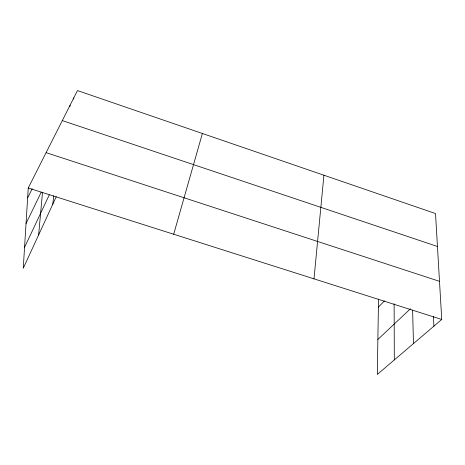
<?xml version="1.0" encoding="UTF-8"?>
<svg xmlns="http://www.w3.org/2000/svg" width="465" height="465" viewBox="0 0 465 465"><rect width="100%" height="100%" fill="white"/><g stroke="black" fill="none" stroke-linecap="round" stroke-linejoin="round"><path stroke-width="0.7" d="M378.51 299.175L377.318 374.424L441.75 319.472L435.513 213.551L77.469 90.576L28.249 187.994L23.25 268.299L56.248 196.689M38.636 234.912L42.495 192.405M313.991 278.849L323.925 175.224M52.783 204.205L53.748 195.73M69.895 106.59L70.064 105.23M73.633 99.179L73.813 97.819M173.689 234.238L202.38 133.478M24.552 247.357L49.313 194.847M26.034 223.537L41.257 192.115M27.633 197.892L32.19 188.761M378.382 307.121L384.433 300.907M377.871 339.473L410.444 308.748M28.249 187.994L441.75 319.472M46.111 152.636L439.506 281.337M62.304 120.592L437.455 246.473M433.426 316.392L433.909 326.157M412.629 310.196L413.461 343.6M394.134 303.79L394.303 359.939"/></g></svg>
